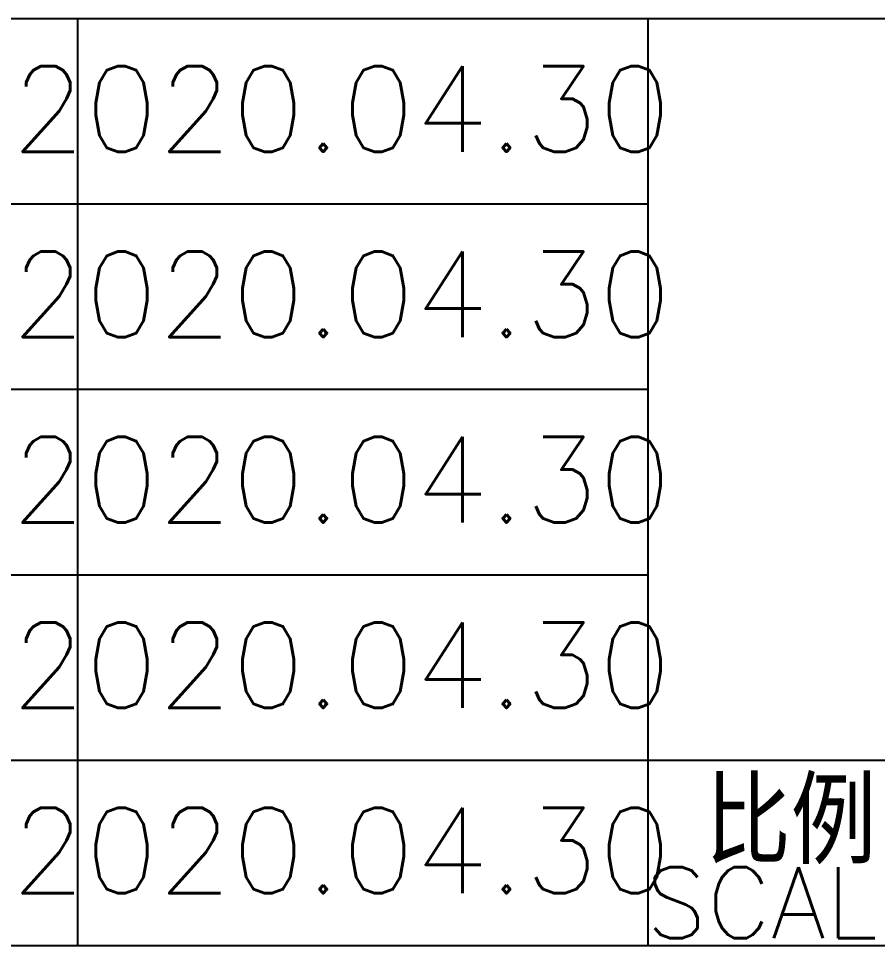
# Model space of a CAD drawing. Header units: millimetres. Extents: x 866561 to 876967, y 40200 to 44891.
# Drawn here: x 869137.92 to 869168.04, y 40221.35 to 40253.85 of the extents above; entities that cross this region are included whole.
import ezdxf
from ezdxf.enums import TextEntityAlignment as Align

# ---------------------------------------------------------------- set-up
doc = ezdxf.new("R2010")
doc.units = ezdxf.units.MM
doc.header["$LTSCALE"] = 1000
doc.header["$MEASUREMENT"] = 0
doc.styles.add('ECEC_TQ', font='txt_l.shx', dxfattribs={"bigfont": 'hztxt_l.shx'})

msp = doc.modelspace()

# ---------------------------------------------------------------- linework, layer by layer
for p, q in [((869105.005, 40253.855), (869215.005, 40253.855)), ((869140.005, 40221.355), (869140.005, 40253.855)), ((869160.005, 40221.355), (869160.005, 40253.855)), ((869105.005, 40247.355), (869160.005, 40247.355)), ((869105.005, 40240.855), (869160.005, 40240.855)), ((869105.005, 40234.355), (869160.005, 40234.355)), ((869105.005, 40227.855), (869160.005, 40227.855)), ((869160.005, 40227.855), (869285.005, 40227.855)), ((869105.005, 40221.355), (869285.005, 40221.355))]:
    msp.add_line(p, q)

# ---------------------------------------------------------------- texts
at = {"style": 'ECEC_TQ'}
for s, height, p in [('比例', 3, (869165.005, 40225.855)), ('SCALE', 2.5, (869165.005, 40222.855))]:
    msp.add_text(s, height=height, dxfattribs=at).set_placement(p, align=Align.MIDDLE)
for p in [(869149.249, 40250.683), (869149.249, 40244.183), (869149.249, 40237.683), (869149.249, 40231.183), (869149.249, 40224.683)]:
    msp.add_attdef('2020.04.30', text=' ', height=3, dxfattribs=at).set_placement(p, align=Align.MIDDLE)

doc.saveas('drawing.dxf')
